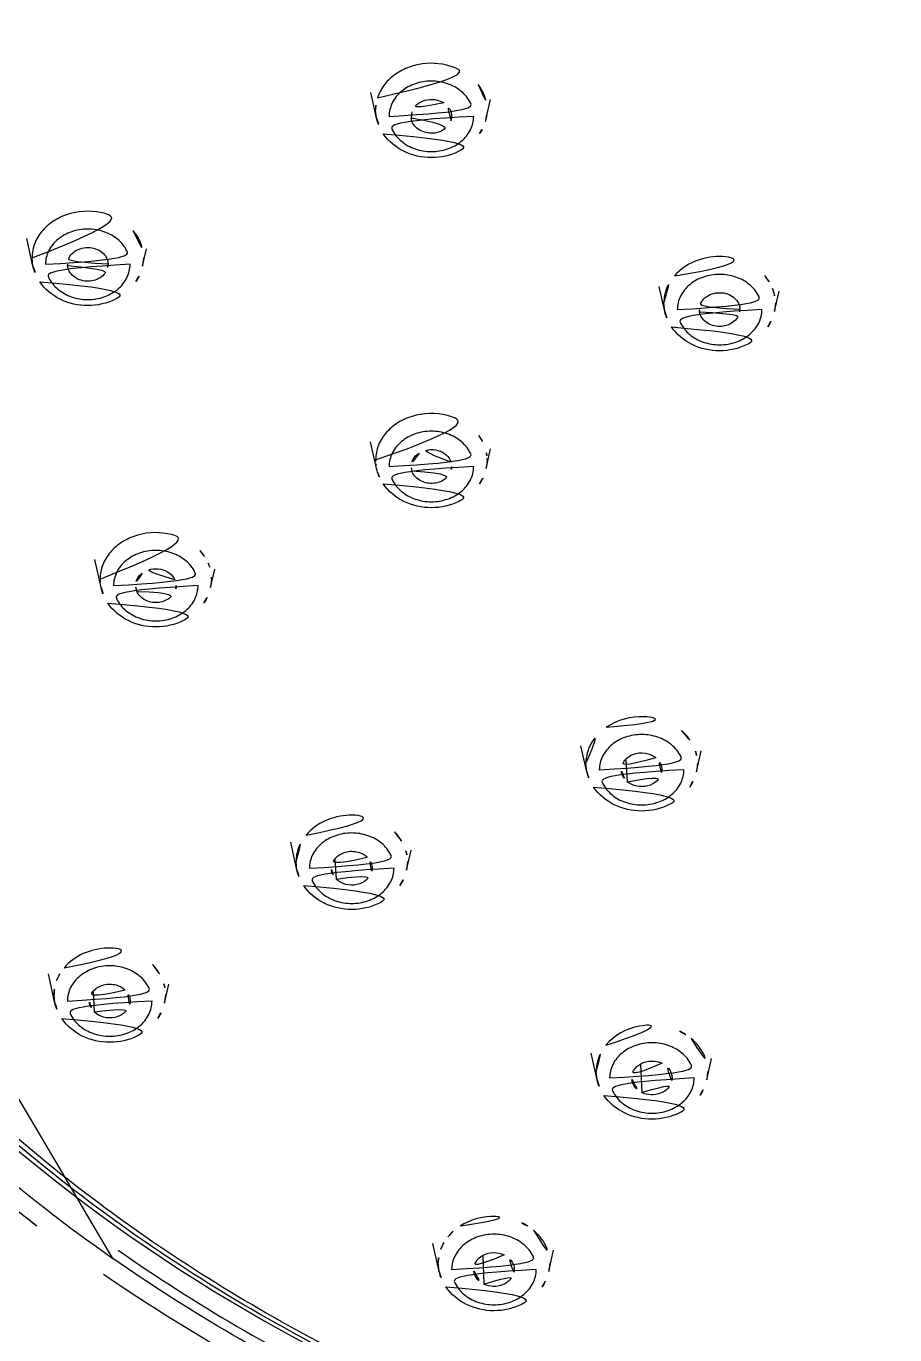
# Model space of a CAD drawing. Extents: x 16296660632 to 16296678186, y -37409619871 to -37409616409.
# Drawn here: x 16296676324.33 to 16296676343.57, y -37409616879.32 to -37409616850.33 of the extents above; entities that cross this region are included whole.
import ezdxf

# ---------------------------------------------------------------- set-up
doc = ezdxf.new("R2010")
doc.units = 0
doc.header["$LTSCALE"] = 10
doc.header["$MEASUREMENT"] = 0
doc.layers.get('0').update_dxf_attribs({"linetype": 'CONTINUOUS'})

msp = doc.modelspace()

# ---------------------------------------------------------------- linework, layer by layer
at = {"ltscale": 0.5}
for p, q in [((16296676332.09145, -37409616852.372093), (16296676331.96228, -37409616851.799248)), ((16296676334.519051, -37409616852.372093), (16296676334.6131, -37409616851.955009)), ((16296676332.09145, -37409616852.372093), (16296676332.07025, -37409616852.182381)), ((16296676332.870621, -37409616852.231277), (16296676332.85684, -37409616852.358978)), ((16296676333.74588, -37409616852.398804), (16296676333.73992, -37409616852.425293)), ((16296676333.73992, -37409616852.425293), (16296676333.74678, -37409616852.39901)), ((16296676334.519051, -37409616852.372093), (16296676334.498171, -37409616852.448502)), ((16296676324.478121, -37409616855.649887), (16296676324.33902, -37409616855.033073)), ((16296676324.478121, -37409616855.649887), (16296676324.456909, -37409616855.46019)), ((16296676326.90572, -37409616855.649887), (16296676326.993629, -37409616855.260071)), ((16296676326.92692, -37409616855.46019), (16296676326.90572, -37409616855.649887)), ((16296676325.24192, -37409616855.606041), (16296676325.24325, -37409616855.630737)), ((16296676326.132811, -37409616855.67971), (16296676326.14192, -37409616855.60614)), ((16296676338.478121, -37409616856.653023), (16296676338.3535, -37409616856.10041)), ((16296676340.90572, -37409616856.653023), (16296676341.00799, -37409616856.199501)), ((16296676338.478121, -37409616856.653023), (16296676338.456909, -37409616856.46331)), ((16296676339.24192, -37409616856.609253), (16296676339.246519, -37409616856.659973)), ((16296676340.137369, -37409616856.659927), (16296676340.14192, -37409616856.609253)), ((16296676340.92692, -37409616856.46331), (16296676340.90572, -37409616856.653023)), ((16296676332.09145, -37409616860.129013), (16296676331.958481, -37409616859.539322)), ((16296676334.519051, -37409616860.129013), (16296676334.616501, -37409616859.696892)), ((16296676332.112329, -37409616860.205406), (16296676332.09145, -37409616860.129013)), ((16296676332.857229, -37409616860.116867), (16296676332.87056, -37409616860.182121)), ((16296676334.54026, -37409616859.939301), (16296676334.519051, -37409616860.129013)), ((16296676325.9858, -37409616862.768303), (16296676325.844761, -37409616862.142838)), ((16296676328.413401, -37409616862.768303), (16296676328.50581, -37409616862.358498)), ((16296676326.750919, -37409616862.751137), (16296676326.776699, -37409616862.852577)), ((16296676328.43461, -37409616862.57859), (16296676328.413401, -37409616862.768303)), ((16296676336.750191, -37409616866.846703), (16296676336.62038, -37409616866.271027)), ((16296676339.177799, -37409616866.846703), (16296676339.28134, -37409616866.387543)), ((16296676336.750191, -37409616866.846703), (16296676336.728991, -37409616866.656998)), ((16296676337.61124, -37409616866.581238), (16296676337.64572, -37409616867.06778)), ((16296676339.198999, -37409616866.656998), (16296676339.177799, -37409616866.846703)), ((16296676330.327009, -37409616869.028107), (16296676330.18762, -37409616868.409988)), ((16296676330.327009, -37409616869.028107), (16296676330.305799, -37409616868.838409)), ((16296676331.16818, -37409616868.783577), (16296676331.196011, -37409616869.22509)), ((16296676332.75461, -37409616869.028107), (16296676332.854059, -37409616868.587097)), ((16296676332.77581, -37409616868.838409), (16296676332.75461, -37409616869.028107)), ((16296676324.964689, -37409616871.970467), (16296676324.81811, -37409616871.320442)), ((16296676325.81135, -37409616871.720291), (16296676325.8337, -37409616872.167442)), ((16296676327.39229, -37409616871.970467), (16296676327.48704, -37409616871.550323)), ((16296676324.964689, -37409616871.970467), (16296676324.943489, -37409616871.780762)), ((16296676327.4135, -37409616871.780762), (16296676327.39229, -37409616871.970467)), ((16296676336.978121, -37409616873.674316), (16296676336.84498, -37409616873.083923)), ((16296676339.40572, -37409616873.674316), (16296676339.512739, -37409616873.199722)), ((16296676336.978121, -37409616873.674316), (16296676336.956909, -37409616873.484612)), ((16296676337.940439, -37409616873.323891), (16296676337.96682, -37409616873.954964)), ((16296676339.42692, -37409616873.484612), (16296676339.40572, -37409616873.674316)), ((16296676333.478121, -37409616877.91761), (16296676333.337959, -37409616877.296066)), ((16296676335.90572, -37409616877.91761), (16296676336.01199, -37409616877.446342)), ((16296676333.478121, -37409616877.91761), (16296676333.456909, -37409616877.727913)), ((16296676334.44589, -37409616877.564949), (16296676334.46682, -37409616878.198242)), ((16296676335.92692, -37409616877.727913), (16296676335.90572, -37409616877.91761))]:
    msp.add_line(p, q, dxfattribs=at)
for centre, radius, start, end in [((16296676333.67527, -37409616852.181732), 0.864986, 347.287298, 359.9571611), ((16296676333.66371, -37409616859.942146), 0.876732, 6.0528565, 17.8642432), ((16296676333.682171, -37409616859.939377), 0.858089, 0.0048085, 5.9992245), ((16296676332.928341, -37409616859.939232), 0.858089, 180.0048085, 185.9992245), ((16296676332.93762, -37409616859.938072), 0.867442, 186.0110995, 192.7153807), ((16296676327.57486, -37409616862.578773), 0.859744, 0.0118026, 7.9921823), ((16296676326.829651, -37409616862.577942), 0.865056, 180.0432761, 192.7122275), ((16296676347.034069, -37409616847.48391), 37.024759, 230.8624609, 235.4570764), ((16296676334.60121, -37409616877.947197), 1.228117, 121.9744307, 123.581741)]:
    msp.add_arc(centre, radius, start, end, dxfattribs=at)
for points, knots in [([(16296676343.293579, -37409616821.596336), (16296676341.130529, -37409616821.94738), (16296676336.886881, -37409616822.95343), (16296676330.886971, -37409616825.360573), (16296676325.46244, -37409616828.590134), (16296676320.77437, -37409616832.550728), (16296676316.96339, -37409616837.130852), (16296676314.14831, -37409616842.200027), (16296676312.42025, -37409616847.605087), (16296676312.03084, -37409616851.338043), (16296676312.03083, -37409616853.187103)], [0, 0, 0, 0, 0.136203862, 0.269935676, 0.400346432, 0.52691745, 0.649567624, 0.768672492, 0.885070792, 1, 1, 1, 1]), ([(16296676312.699129, -37409616853.195107), (16296676312.71629, -37409616851.132263), (16296676313.246201, -37409616846.960533), (16296676315.4835, -37409616840.995949), (16296676319.06517, -37409616835.522682), (16296676323.842621, -37409616830.749748), (16296676329.626921, -37409616826.848412), (16296676336.197399, -37409616823.958237), (16296676343.307381, -37409616822.181908), (16296676350.691891, -37409616821.582672), (16296676358.07637, -37409616822.1819), (16296676365.186291, -37409616823.958214), (16296676371.756701, -37409616826.848289), (16296676377.540951, -37409616830.749527), (16296676382.318411, -37409616835.522377), (16296676385.90015, -37409616840.995567), (16296676388.137541, -37409616846.960136), (16296676388.667521, -37409616851.13192), (16296676388.68471, -37409616853.194794)], [0, 0, 0, 0, 0.056786236, 0.114515232, 0.173930077, 0.235460743, 0.29919542, 0.364895673, 0.432059396, 0.500001234, 0.567942837, 0.635105872, 0.700805174, 0.764538933, 0.826068993, 0.885483689, 0.943212958, 1, 1, 1, 1]), ([(16296676388.441191, -37409616853.219116), (16296676388.425911, -37409616851.168617), (16296676387.902531, -37409616847.021469), (16296676385.682711, -37409616841.091217), (16296676382.12553, -37409616835.649017), (16296676377.378759, -37409616830.90287), (16296676371.63032, -37409616827.023262), (16296676365.09971, -37409616824.149109), (16296676358.032351, -37409616822.382584), (16296676350.69186, -37409616821.786659), (16296676343.351391, -37409616822.382607), (16296676336.2841, -37409616824.149117), (16296676329.75358, -37409616827.023232), (16296676324.005211, -37409616830.902771), (16296676319.258459, -37409616835.648842), (16296676315.70125, -37409616841.091003), (16296676313.48135, -37409616847.021248), (16296676312.957939, -37409616851.168427), (16296676312.94264, -37409616853.218964)], [0, 0, 0, 0, 0.056786756, 0.114514246, 0.173926764, 0.235455537, 0.299189585, 0.364890721, 0.432056613, 0.500001345, 0.567945833, 0.635111014, 0.700811163, 0.764544253, 0.826072378, 0.885484714, 0.943212453, 1, 1, 1, 1]), ([(16296676313.300859, -37409616851.503593), (16296676313.422939, -37409616849.697647), (16296676314.05476, -37409616846.070381), (16296676316.11451, -37409616840.888077), (16296676319.21998, -37409616836.088303), (16296676323.272079, -37409616831.817123), (16296676328.14439, -37409616828.198502), (16296676333.689489, -37409616825.33754), (16296676339.73925, -37409616823.316963), (16296676343.972799, -37409616822.572418), (16296676346.11838, -37409616822.352859)], [0, 0, 0, 0, 0.114111469, 0.230150155, 0.34931773, 0.472314203, 0.599349345, 0.730149057, 0.864030476, 1, 1, 1, 1]), ([(16296676332.112329, -37409616851.916283), (16296676332.14349, -37409616851.819473), (16296676332.242399, -37409616851.63089), (16296676332.47426, -37409616851.40271), (16296676332.77228, -37409616851.23925), (16296676333.22389, -37409616851.124191), (16296676333.810869, -37409616851.182373), (16296676334.2068, -37409616851.450394), (16296676334.341009, -37409616851.622414)], [0, 0, 0, 0, 0.114397801, 0.234642426, 0.361094266, 0.492192187, 0.754560201, 1, 1, 1, 1]), ([(16296676332.36801, -37409616852.328331), (16296676332.36801, -37409616852.225983), (16296676332.420549, -37409616852.012718), (16296676332.63509, -37409616851.754593), (16296676332.9452, -37409616851.586548), (16296676333.30522, -37409616851.528419), (16296676333.665251, -37409616851.586533), (16296676333.97538, -37409616851.754562), (16296676334.189951, -37409616852.012703), (16296676334.242491, -37409616852.225983), (16296676334.242491, -37409616852.328331)], [0, 0, 0, 0, 0.114312006, 0.235129985, 0.364650407, 0.499988885, 0.63532732, 0.764854047, 0.885682873, 1, 1, 1, 1]), ([(16296676334.341009, -37409616851.622414), (16296676334.40383, -37409616851.702904), (16296676334.50453, -37409616851.881241), (16296676334.54026, -37409616852.08358), (16296676334.54026, -37409616852.182381)], [0, 0, 0, 0, 0.508208948, 1, 1, 1, 1]), ([(16296676333.580481, -37409616852.03196), (16296676333.52062, -37409616851.993423), (16296676333.37966, -37409616851.943832), (16296676333.160999, -37409616851.958267), (16296676332.970949, -37409616852.054657), (16296676332.890381, -37409616852.170502), (16296676332.870621, -37409616852.231277)], [0, 0, 0, 0, 0.256364364, 0.519021211, 0.769861172, 1, 1, 1, 1]), ([(16296676334.242491, -37409616852.328331), (16296676334.242491, -37409616852.430679), (16296676334.189951, -37409616852.643944), (16296676333.97541, -37409616852.902069), (16296676333.66531, -37409616853.070107), (16296676333.305281, -37409616853.128242), (16296676332.945259, -37409616853.070122), (16296676332.63513, -37409616852.902092), (16296676332.420561, -37409616852.643959), (16296676332.36801, -37409616852.430687), (16296676332.36801, -37409616852.328331)], [0, 0, 0, 0, 0.114312006, 0.235129985, 0.364650407, 0.499988885, 0.63532732, 0.764854047, 0.885682873, 1, 1, 1, 1]), ([(16296676333.74708, -37409616852.399063), (16296676333.762251, -37409616852.332657), (16296676333.74604, -37409616852.180298), (16296676333.64193, -37409616852.07151), (16296676333.580481, -37409616852.03196)], [0, 0, 0, 0, 0.482415455, 1, 1, 1, 1]), ([(16296676332.856791, -37409616852.358994), (16296676332.861059, -37409616852.402847), (16296676332.889931, -37409616852.49189), (16296676333.01622, -37409616852.639664), (16296676333.265381, -37409616852.73027), (16296676333.567671, -37409616852.670311), (16296676333.711849, -37409616852.512497), (16296676333.73992, -37409616852.425293)], [0, 0, 0, 0, 0.11485787, 0.235914373, 0.496175908, 0.76125632, 1, 1, 1, 1]), ([(16296676332.240511, -37409616852.713661), (16296676332.352591, -37409616852.87925), (16296676332.684469, -37409616853.153473), (16296676333.30699, -37409616853.288177), (16296676333.929119, -37409616853.152008), (16296676334.26017, -37409616852.876953), (16296676334.371731, -37409616852.711113)], [0, 0, 0, 0, 0.244705046, 0.500077808, 0.755397943, 1, 1, 1, 1]), ([(16296676313.24194, -37409616853.277657), (16296676313.24435, -37409616855.318176), (16296676313.74103, -37409616859.447807), (16296676315.92045, -37409616865.358871), (16296676319.439079, -37409616870.787323), (16296676325.80558, -37409616877.192719), (16296676336.31048, -37409616882.89595), (16296676345.852671, -37409616884.424713), (16296676350.691919, -37409616884.424713)], [0, 0, 0, 0, 0.113806667, 0.229468773, 0.348495803, 0.471769067, 0.730097622, 1, 1, 1, 1]), ([(16296676387.991289, -37409616853.443382), (16296676387.977171, -37409616855.47551), (16296676387.46092, -37409616859.584801), (16296676385.266159, -37409616865.460159), (16296676381.748659, -37409616870.849602), (16296676377.05617, -37409616875.547348), (16296676371.375259, -37409616879.385468), (16296676364.92321, -37409616882.227928), (16296676357.94215, -37409616883.974648), (16296676350.6919, -37409616884.563873), (16296676343.44165, -37409616883.97464), (16296676336.46059, -37409616882.227913), (16296676330.008551, -37409616879.385452), (16296676324.32765, -37409616875.547333), (16296676319.63516, -37409616870.849586), (16296676316.11767, -37409616865.460152), (16296676313.92292, -37409616859.584793), (16296676313.40666, -37409616855.47551), (16296676313.39254, -37409616853.443382)], [0, 0, 0, 0, 0.056902678, 0.114722, 0.174187281, 0.23572481, 0.299427372, 0.365065973, 0.432148662, 0.500000175, 0.567851674, 0.634934326, 0.70057287, 0.764275364, 0.825812828, 0.885278051, 0.943097335, 1, 1, 1, 1]), ([(16296676342.926519, -37409616883.608368), (16296676340.88792, -37409616883.244858), (16296676336.893431, -37409616882.235611), (16296676331.25679, -37409616879.886711), (16296676326.170179, -37409616876.776314), (16296676321.78138, -37409616872.989769), (16296676318.218479, -37409616868.631554), (16296676315.589211, -37409616863.822937), (16296676313.976009, -37409616858.70504), (16296676313.612749, -37409616855.173752), (16296676313.612749, -37409616853.424057)], [0, 0, 0, 0, 0.136191565, 0.269852296, 0.400171052, 0.526672075, 0.649292752, 0.768430235, 0.884925007, 1, 1, 1, 1]), ([(16296676326.246149, -37409616877.626709), (16296676324.177799, -37409616876.179527), (16296676320.39645, -37409616872.917229), (16296676316.73036, -37409616867.925232), (16296676314.64892, -37409616863.614807), (16296676313.52774, -37409616860.283287), (16296676312.849979, -37409616856.869591), (16296676312.698219, -37409616854.562309), (16296676312.698219, -37409616853.413322)], [0, 0, 0, 0, 0.262824471, 0.515416804, 0.638601323, 0.76006771, 0.880372705, 1, 1, 1, 1]), ([(16296676324.456909, -37409616855.46019), (16296676324.456909, -37409616855.352386), (16296676324.499941, -37409616855.130547), (16296676324.68289, -37409616854.838226), (16296676324.962391, -37409616854.609749), (16296676325.426769, -37409616854.416183), (16296676326.0748, -37409616854.412323), (16296676326.53285, -37409616854.674637), (16296676326.691059, -37409616854.855858)], [0, 0, 0, 0, 0.112536287, 0.229464329, 0.353168579, 0.483296653, 0.748886319, 1, 1, 1, 1]), ([(16296676324.754681, -37409616855.60614), (16296676324.754681, -37409616855.503777), (16296676324.80722, -37409616855.290527), (16296676325.021761, -37409616855.032402), (16296676325.331869, -37409616854.864357), (16296676325.691891, -37409616854.806229), (16296676326.05191, -37409616854.864342), (16296676326.362049, -37409616855.032372), (16296676326.576611, -37409616855.290497), (16296676326.62916, -37409616855.503777), (16296676326.62916, -37409616855.60614)], [0, 0, 0, 0, 0.114312006, 0.235129985, 0.364650407, 0.499988885, 0.63532732, 0.764854047, 0.885682873, 1, 1, 1, 1]), ([(16296676326.691059, -37409616854.855858), (16296676326.764721, -37409616854.940239), (16296676326.884041, -37409616855.130737), (16296676326.92692, -37409616855.352386), (16296676326.92692, -37409616855.46019)], [0, 0, 0, 0, 0.50956957, 1, 1, 1, 1]), ([(16296676326.14192, -37409616855.60614), (16296676326.141781, -37409616855.557007), (16296676326.116751, -37409616855.454628), (16296676326.0137, -37409616855.330688), (16296676325.86484, -37409616855.250023), (16296676325.691999, -37409616855.222092), (16296676325.51915, -37409616855.249969), (16296676325.370239, -37409616855.330597), (16296676325.267139, -37409616855.454529), (16296676325.242069, -37409616855.556908), (16296676325.24192, -37409616855.606041)], [0, 0, 0, 0, 0.114295993, 0.235123781, 0.364636432, 0.499974965, 0.635314727, 0.764842822, 0.885694441, 1, 1, 1, 1]), ([(16296676338.69278, -37409616855.858971), (16296676338.9307, -37409616855.586449), (16296676339.691919, -37409616855.283859), (16296676340.453131, -37409616855.586449), (16296676340.691059, -37409616855.858971)], [0, 0, 0, 0, 0.500000013, 1, 1, 1, 1]), ([(16296676326.62916, -37409616855.60614), (16296676326.62916, -37409616855.708488), (16296676326.57662, -37409616855.921753), (16296676326.36208, -37409616856.179878), (16296676326.05197, -37409616856.347923), (16296676325.69195, -37409616856.406052), (16296676325.331921, -37409616856.347931), (16296676325.02179, -37409616856.179901), (16296676324.80722, -37409616855.921768), (16296676324.754681, -37409616855.708504), (16296676324.754681, -37409616855.60614)], [0, 0, 0, 0, 0.114312006, 0.235129985, 0.364650407, 0.499988885, 0.63532732, 0.764854047, 0.885682873, 1, 1, 1, 1]), ([(16296676325.24291, -37409616855.63076), (16296676325.24654, -37409616855.675911), (16296676325.274929, -37409616855.768021), (16296676325.40506, -37409616855.92009), (16296676325.662251, -37409616856.011429), (16296676325.92761, -37409616855.947777), (16296676326.07922, -37409616855.812767), (16296676326.12228, -37409616855.724533), (16296676326.13307, -37409616855.679764)], [0, 0, 0, 0, 0.114668131, 0.235571585, 0.495743698, 0.759550197, 0.883405012, 1, 1, 1, 1]), ([(16296676324.627171, -37409616855.99147), (16296676324.73926, -37409616856.157059), (16296676325.071131, -37409616856.431267), (16296676325.693649, -37409616856.565987), (16296676326.315781, -37409616856.429817), (16296676326.646839, -37409616856.154762), (16296676326.75839, -37409616855.988907)], [0, 0, 0, 0, 0.244705046, 0.500077808, 0.755397943, 1, 1, 1, 1]), ([(16296676338.456909, -37409616856.46331), (16296676338.456909, -37409616856.355499), (16296676338.4998, -37409616856.133858), (16296676338.61911, -37409616855.943352), (16296676338.69278, -37409616855.858971)], [0, 0, 0, 0, 0.49043042, 1, 1, 1, 1]), ([(16296676338.754681, -37409616856.609253), (16296676338.754681, -37409616856.506897), (16296676338.80722, -37409616856.29364), (16296676339.02177, -37409616856.035507), (16296676339.331869, -37409616855.867477), (16296676339.69187, -37409616855.809349), (16296676340.051889, -37409616855.867447), (16296676340.36203, -37409616856.035477), (16296676340.576611, -37409616856.29361), (16296676340.62916, -37409616856.506897), (16296676340.62916, -37409616856.609253)], [0, 0, 0, 0, 0.114311701, 0.235134772, 0.364657407, 0.499981712, 0.635314509, 0.764844915, 0.885679469, 1, 1, 1, 1]), ([(16296676340.691059, -37409616855.858971), (16296676340.709921, -37409616855.880577), (16296676340.78031, -37409616855.96814), (16296676340.8361, -37409616856.067657), (16296676340.86648, -37409616856.145592)], [0, 0, 0, 0, 0.255340073, 1, 1, 1, 1]), ([(16296676340.14192, -37409616856.609253), (16296676340.14192, -37409616856.56012), (16296676340.11668, -37409616856.457733), (16296676340.01371, -37409616856.333778), (16296676339.864799, -37409616856.253113), (16296676339.69194, -37409616856.225197), (16296676339.519079, -37409616856.253098), (16296676339.37015, -37409616856.333763), (16296676339.26716, -37409616856.457718), (16296676339.24192, -37409616856.56012), (16296676339.24192, -37409616856.609253)], [0, 0, 0, 0, 0.114296843, 0.235126707, 0.36464198, 0.499982513, 0.635322413, 0.764847494, 0.88569614, 1, 1, 1, 1]), ([(16296676340.86648, -37409616856.145592), (16296676340.876419, -37409616856.171097), (16296676340.911131, -37409616856.273582), (16296676340.92692, -37409616856.38253), (16296676340.92692, -37409616856.46331)], [0, 0, 0, 0, 0.253148855, 1, 1, 1, 1]), ([(16296676340.62916, -37409616856.609253), (16296676340.62916, -37409616856.711609), (16296676340.57662, -37409616856.924873), (16296676340.36207, -37409616857.182999), (16296676340.05197, -37409616857.351044), (16296676339.691959, -37409616857.409157), (16296676339.331949, -37409616857.351059), (16296676339.021811, -37409616857.183037), (16296676338.80723, -37409616856.924896), (16296676338.754681, -37409616856.711617), (16296676338.754681, -37409616856.609253)], [0, 0, 0, 0, 0.114311701, 0.235134772, 0.364657407, 0.499981712, 0.635314509, 0.764844915, 0.885679469, 1, 1, 1, 1]), ([(16296676339.24612, -37409616856.660011), (16296676339.25355, -37409616856.704948), (16296676339.289619, -37409616856.794991), (16296676339.43091, -37409616856.938049), (16296676339.691919, -37409616857.015121), (16296676339.95294, -37409616856.938042), (16296676340.094231, -37409616856.794968), (16296676340.130301, -37409616856.70491), (16296676340.13772, -37409616856.659973)], [0, 0, 0, 0, 0.115567842, 0.237918999, 0.499984873, 0.762055694, 0.884421615, 1, 1, 1, 1]), ([(16296676338.627171, -37409616856.994591), (16296676338.73926, -37409616857.160179), (16296676339.071131, -37409616857.434387), (16296676339.693649, -37409616857.569099), (16296676340.31579, -37409616857.43293), (16296676340.646839, -37409616857.157883), (16296676340.75839, -37409616856.992027)], [0, 0, 0, 0, 0.244705046, 0.500077808, 0.755397943, 1, 1, 1, 1]), ([(16296676332.07025, -37409616859.939301), (16296676332.07025, -37409616859.82811), (16296676332.11615, -37409616859.598984), (16296676332.31056, -37409616859.299828), (16296676332.6057, -37409616859.070328), (16296676333.09124, -37409616858.885094), (16296676333.75782, -37409616858.905937), (16296676334.21311, -37409616859.204773), (16296676334.358271, -37409616859.402092)], [0, 0, 0, 0, 0.11280265, 0.230233631, 0.354731633, 0.485689048, 0.751485991, 1, 1, 1, 1]), ([(16296676332.36801, -37409616860.085251), (16296676332.36801, -37409616859.982903), (16296676332.420549, -37409616859.769638), (16296676332.63509, -37409616859.511513), (16296676332.9452, -37409616859.343468), (16296676333.30522, -37409616859.285339), (16296676333.665251, -37409616859.343452), (16296676333.97538, -37409616859.51149), (16296676334.189951, -37409616859.769623), (16296676334.242491, -37409616859.982887), (16296676334.242491, -37409616860.085251)], [0, 0, 0, 0, 0.114312006, 0.235129985, 0.364650407, 0.499988885, 0.63532732, 0.764854047, 0.885682873, 1, 1, 1, 1]), ([(16296676334.358271, -37409616859.402092), (16296676334.373659, -37409616859.423019), (16296676334.43088, -37409616859.507423), (16296676334.474911, -37409616859.600891), (16296676334.49818, -37409616859.673187)], [0, 0, 0, 0, 0.254870088, 1, 1, 1, 1]), ([(16296676333.03302, -37409616859.786972), (16296676332.97624, -37409616859.822891), (16296676332.8792, -37409616859.918877), (16296676332.850679, -37409616860.05468), (16296676332.856991, -37409616860.11689)], [0, 0, 0, 0, 0.517950835, 1, 1, 1, 1]), ([(16296676333.73992, -37409616859.988289), (16296676333.720249, -37409616859.927773), (16296676333.640261, -37409616859.81237), (16296676333.45138, -37409616859.71582), (16296676333.233681, -37409616859.7005), (16296676333.092991, -37409616859.749031), (16296676333.03302, -37409616859.786972)], [0, 0, 0, 0, 0.230080293, 0.480774516, 0.743404171, 1, 1, 1, 1]), ([(16296676334.242491, -37409616860.085251), (16296676334.242491, -37409616860.187599), (16296676334.189951, -37409616860.400864), (16296676333.97541, -37409616860.658989), (16296676333.6653, -37409616860.827026), (16296676333.305281, -37409616860.885162), (16296676332.945259, -37409616860.827049), (16296676332.63512, -37409616860.659012), (16296676332.420561, -37409616860.400887), (16296676332.36801, -37409616860.187607), (16296676332.36801, -37409616860.085251)], [0, 0, 0, 0, 0.114312006, 0.235129985, 0.364650407, 0.499988885, 0.63532732, 0.764854047, 0.885682873, 1, 1, 1, 1]), ([(16296676332.87056, -37409616860.182121), (16296676332.897591, -37409616860.266212), (16296676333.033291, -37409616860.419823), (16296676333.32341, -37409616860.485367), (16296676333.608219, -37409616860.401352), (16296676333.729321, -37409616860.237503), (16296676333.74795, -37409616860.152473)], [0, 0, 0, 0, 0.238340024, 0.502759173, 0.765094274, 1, 1, 1, 1]), ([(16296676332.240511, -37409616860.470581), (16296676332.352591, -37409616860.636169), (16296676332.684469, -37409616860.910393), (16296676333.30699, -37409616861.045097), (16296676333.929119, -37409616860.908928), (16296676334.26017, -37409616860.633873), (16296676334.371731, -37409616860.468033)], [0, 0, 0, 0, 0.244705046, 0.500077808, 0.755397943, 1, 1, 1, 1]), ([(16296676325.9646, -37409616862.57859), (16296676325.9646, -37409616862.472122), (16296676326.00651, -37409616862.253166), (16296676326.18503, -37409616861.963623), (16296676326.45841, -37409616861.73568), (16296676326.91437, -37409616861.539108), (16296676327.554649, -37409616861.525841), (16296676328.01313, -37409616861.773956), (16296676328.175739, -37409616861.948753)], [0, 0, 0, 0, 0.112447065, 0.22918648, 0.352591311, 0.482396725, 0.747876159, 1, 1, 1, 1]), ([(16296676326.26236, -37409616862.724541), (16296676326.26236, -37409616862.622177), (16296676326.314899, -37409616862.408928), (16296676326.52944, -37409616862.150803), (16296676326.83955, -37409616861.982758), (16296676327.19957, -37409616861.924629), (16296676327.559601, -37409616861.982742), (16296676327.86973, -37409616862.150772), (16296676328.084299, -37409616862.408913), (16296676328.136841, -37409616862.622177), (16296676328.136841, -37409616862.724541)], [0, 0, 0, 0, 0.114312006, 0.235129985, 0.364650407, 0.499988885, 0.63532732, 0.764854047, 0.885682873, 1, 1, 1, 1]), ([(16296676328.175739, -37409616861.948753), (16296676328.195181, -37409616861.969627), (16296676328.267851, -37409616862.054283), (16296676328.32687, -37409616862.150879), (16296676328.36013, -37409616862.226936)], [0, 0, 0, 0, 0.255786852, 1, 1, 1, 1]), ([(16296676326.897181, -37409616862.447151), (16296676326.84939, -37409616862.483269), (16296676326.769421, -37409616862.574448), (16296676326.74593, -37409616862.695038), (16296676326.750839, -37409616862.751152)], [0, 0, 0, 0, 0.515393367, 1, 1, 1, 1]), ([(16296676327.622459, -37409616862.596413), (16296676327.59642, -37409616862.537277), (16296676327.504971, -37409616862.428726), (16296676327.3078, -37409616862.346207), (16296676327.089399, -37409616862.346123), (16296676326.953171, -37409616862.404831), (16296676326.897181, -37409616862.447151)], [0, 0, 0, 0, 0.232656956, 0.485483768, 0.747300243, 1, 1, 1, 1]), ([(16296676328.136841, -37409616862.724541), (16296676328.136841, -37409616862.826889), (16296676328.084299, -37409616863.040154), (16296676327.869761, -37409616863.298279), (16296676327.55965, -37409616863.466316), (16296676327.199631, -37409616863.524452), (16296676326.839609, -37409616863.466331), (16296676326.52947, -37409616863.298302), (16296676326.314911, -37409616863.040169), (16296676326.26236, -37409616862.826897), (16296676326.26236, -37409616862.724541)], [0, 0, 0, 0, 0.114312006, 0.235129985, 0.364650407, 0.499988885, 0.63532732, 0.764854047, 0.885682873, 1, 1, 1, 1]), ([(16296676326.776699, -37409616862.852577), (16296676326.811319, -37409616862.931824), (16296676326.95286, -37409616863.069588), (16296676327.23526, -37409616863.122231), (16296676327.507589, -37409616863.034538), (16296676327.622629, -37409616862.876991), (16296676327.641529, -37409616862.795143)], [0, 0, 0, 0, 0.240811747, 0.505403279, 0.766043264, 1, 1, 1, 1]), ([(16296676326.134859, -37409616863.109871), (16296676326.246941, -37409616863.275459), (16296676326.578819, -37409616863.549667), (16296676327.20134, -37409616863.684387), (16296676327.823469, -37409616863.548218), (16296676328.15452, -37409616863.273163), (16296676328.266069, -37409616863.107323)], [0, 0, 0, 0, 0.244705046, 0.500077808, 0.755397943, 1, 1, 1, 1]), ([(16296676337.180519, -37409616865.862221), (16296676337.42145, -37409616865.697594), (16296676338.0245, -37409616865.538544), (16296676338.61537, -37409616865.745239), (16296676338.837271, -37409616865.929977)], [0, 0, 0, 0, 0.502637254, 1, 1, 1, 1]), ([(16296676336.728991, -37409616866.656998), (16296676336.728991, -37409616866.505211), (16296676336.81793, -37409616866.186783), (16296676337.046539, -37409616865.953773), (16296676337.180519, -37409616865.862221)], [0, 0, 0, 0, 0.483309368, 1, 1, 1, 1]), ([(16296676338.837271, -37409616865.929977), (16296676338.874861, -37409616865.961273), (16296676339.011841, -37409616866.090607), (16296676339.114241, -37409616866.258148), (16296676339.156919, -37409616866.390892)], [0, 0, 0, 0, 0.259689483, 1, 1, 1, 1]), ([(16296676337.026751, -37409616866.80294), (16296676337.026751, -37409616866.700592), (16296676337.0793, -37409616866.487328), (16296676337.293831, -37409616866.229202), (16296676337.603939, -37409616866.061157), (16296676337.963961, -37409616866.003029), (16296676338.32399, -37409616866.06115), (16296676338.634121, -37409616866.229179), (16296676338.84869, -37409616866.487312), (16296676338.901239, -37409616866.700577), (16296676338.901239, -37409616866.80294)], [0, 0, 0, 0, 0.114312006, 0.235129985, 0.364650407, 0.499988885, 0.63532732, 0.764854047, 0.885682873, 1, 1, 1, 1]), ([(16296676338.28219, -37409616866.53804), (16296676338.215031, -37409616866.482391), (16296676338.041719, -37409616866.41082), (16296676337.77268, -37409616866.43956), (16296676337.556419, -37409616866.591057), (16296676337.507799, -37409616866.760101), (16296676337.515711, -37409616866.835564)], [0, 0, 0, 0, 0.259049934, 0.526219979, 0.77466965, 1, 1, 1, 1]), ([(16296676338.901239, -37409616866.80294), (16296676338.901239, -37409616866.905296), (16296676338.84869, -37409616867.118553), (16296676338.634159, -37409616867.376678), (16296676338.324051, -37409616867.544724), (16296676337.964029, -37409616867.602852), (16296676337.604, -37409616867.544739), (16296676337.293871, -37409616867.376709), (16296676337.0793, -37409616867.118584), (16296676337.026751, -37409616866.905296), (16296676337.026751, -37409616866.80294)], [0, 0, 0, 0, 0.114312006, 0.235129985, 0.364650407, 0.499988885, 0.63532732, 0.764854047, 0.885682873, 1, 1, 1, 1]), ([(16296676337.515711, -37409616866.835564), (16296676337.5203, -37409616866.879318), (16296676337.54949, -37409616866.967979), (16296676337.61014, -37409616867.038002), (16296676337.64572, -37409616867.06778)], [0, 0, 0, 0, 0.486795696, 1, 1, 1, 1]), ([(16296676338.407961, -37409616866.863777), (16296676338.419371, -37409616866.806183), (16296676338.407669, -37409616866.678192), (16296676338.329929, -37409616866.577782), (16296676338.28219, -37409616866.53804)], [0, 0, 0, 0, 0.485982064, 1, 1, 1, 1]), ([(16296676337.64572, -37409616867.06778), (16296676337.705799, -37409616867.117821), (16296676337.858299, -37409616867.186058), (16296676338.1021, -37409616867.178146), (16296676338.31352, -37409616867.069023), (16296676338.39432, -37409616866.932693), (16296676338.407961, -37409616866.863777)], [0, 0, 0, 0, 0.254753474, 0.519235148, 0.771138326, 1, 1, 1, 1]), ([(16296676336.89925, -37409616867.188278), (16296676337.011339, -37409616867.353867), (16296676337.34321, -37409616867.628082), (16296676337.965731, -37409616867.762787), (16296676338.58786, -37409616867.626617), (16296676338.918909, -37409616867.35157), (16296676339.03047, -37409616867.185722)], [0, 0, 0, 0, 0.244705046, 0.500077808, 0.755397943, 1, 1, 1, 1]), ([(16296676330.52915, -37409616868.24868), (16296676330.75511, -37409616867.98011), (16296676331.48723, -37409616867.668343), (16296676332.23488, -37409616867.927513), (16296676332.48687, -37409616868.177521)], [0, 0, 0, 0, 0.497176622, 1, 1, 1, 1]), ([(16296676330.603571, -37409616868.984352), (16296676330.603571, -37409616868.882004), (16296676330.656111, -37409616868.668739), (16296676330.870649, -37409616868.410606), (16296676331.18075, -37409616868.242577), (16296676331.54077, -37409616868.184441), (16296676331.900801, -37409616868.242561), (16296676332.21093, -37409616868.410591), (16296676332.425501, -37409616868.668716), (16296676332.47805, -37409616868.882004), (16296676332.47805, -37409616868.984352)], [0, 0, 0, 0, 0.114312006, 0.235129985, 0.364650407, 0.499988885, 0.63532732, 0.764854047, 0.885682873, 1, 1, 1, 1]), ([(16296676332.48687, -37409616868.177521), (16296676332.5173, -37409616868.207703), (16296676332.628229, -37409616868.33123), (16296676332.708839, -37409616868.48288), (16296676332.742519, -37409616868.601303)], [0, 0, 0, 0, 0.258208938, 1, 1, 1, 1]), ([(16296676330.305799, -37409616868.838409), (16296676330.305799, -37409616868.733597), (16296676330.34622, -37409616868.518417), (16296676330.459169, -37409616868.331863), (16296676330.52915, -37409616868.24868)], [0, 0, 0, 0, 0.49089054, 1, 1, 1, 1]), ([(16296676331.885521, -37409616868.743553), (16296676331.82238, -37409616868.681198), (16296676331.64905, -37409616868.595772), (16296676331.37093, -37409616868.612457), (16296676331.14093, -37409616868.759727), (16296676331.08519, -37409616868.933701), (16296676331.091999, -37409616869.011627)], [0, 0, 0, 0, 0.256183348, 0.523862169, 0.774153185, 1, 1, 1, 1]), ([(16296676331.983891, -37409616869.049583), (16296676331.995171, -37409616868.996674), (16296676331.989031, -37409616868.880173), (16296676331.925699, -37409616868.783409), (16296676331.885521, -37409616868.743553)], [0, 0, 0, 0, 0.488739435, 1, 1, 1, 1]), ([(16296676332.47805, -37409616868.984352), (16296676332.47805, -37409616869.086708), (16296676332.425501, -37409616869.299957), (16296676332.21097, -37409616869.55809), (16296676331.90086, -37409616869.726143), (16296676331.54084, -37409616869.784264), (16296676331.180811, -37409616869.726151), (16296676330.87068, -37409616869.558121), (16296676330.656111, -37409616869.299988), (16296676330.603571, -37409616869.086708), (16296676330.603571, -37409616868.984352)], [0, 0, 0, 0, 0.114312006, 0.235129985, 0.364650407, 0.499988885, 0.63532732, 0.764854047, 0.885682873, 1, 1, 1, 1]), ([(16296676331.091999, -37409616869.011627), (16296676331.09371, -37409616869.031151), (16296676331.10803, -37409616869.110329), (16296676331.15317, -37409616869.18235), (16296676331.196011, -37409616869.22509)], [0, 0, 0, 0, 0.244523821, 1, 1, 1, 1]), ([(16296676331.196011, -37409616869.22509), (16296676331.252701, -37409616869.281357), (16296676331.40522, -37409616869.362297), (16296676331.65731, -37409616869.365784), (16296676331.88088, -37409616869.260712), (16296676331.9687, -37409616869.120827), (16296676331.983891, -37409616869.049583)], [0, 0, 0, 0, 0.25195385, 0.516628752, 0.770221327, 1, 1, 1, 1]), ([(16296676330.476061, -37409616869.36969), (16296676330.58814, -37409616869.535278), (16296676330.920019, -37409616869.809486), (16296676331.54254, -37409616869.944199), (16296676332.164671, -37409616869.808029), (16296676332.49572, -37409616869.532982), (16296676332.607281, -37409616869.367126)], [0, 0, 0, 0, 0.244705046, 0.500077808, 0.755397943, 1, 1, 1, 1]), ([(16296676325.16684, -37409616871.191032), (16296676325.392799, -37409616870.922462), (16296676326.12492, -37409616870.610687), (16296676326.87257, -37409616870.869858), (16296676327.124559, -37409616871.119873)], [0, 0, 0, 0, 0.497176623, 1, 1, 1, 1]), ([(16296676325.241249, -37409616871.926697), (16296676325.241249, -37409616871.824364), (16296676325.293791, -37409616871.611092), (16296676325.508341, -37409616871.352966), (16296676325.818439, -37409616871.184929), (16296676326.178459, -37409616871.126793), (16296676326.53849, -37409616871.184914), (16296676326.848619, -37409616871.352943), (16296676327.06319, -37409616871.611076), (16296676327.11574, -37409616871.824348), (16296676327.11574, -37409616871.926697)], [0, 0, 0, 0, 0.114312006, 0.235129985, 0.364650407, 0.499988885, 0.63532732, 0.764854047, 0.885682873, 1, 1, 1, 1]), ([(16296676327.124559, -37409616871.119873), (16296676327.154989, -37409616871.150047), (16296676327.265921, -37409616871.273582), (16296676327.346531, -37409616871.425232), (16296676327.380211, -37409616871.543648)], [0, 0, 0, 0, 0.258208938, 1, 1, 1, 1]), ([(16296676325.00065, -37409616871.471588), (16296676325.010139, -37409616871.446503), (16296676325.05324, -37409616871.346313), (16296676325.113939, -37409616871.253906), (16296676325.16684, -37409616871.191032)], [0, 0, 0, 0, 0.246146862, 1, 1, 1, 1]), ([(16296676326.523211, -37409616871.685898), (16296676326.46032, -37409616871.62381), (16296676326.28787, -37409616871.538528), (16296676326.010771, -37409616871.554337), (16296676325.78091, -37409616871.699753), (16296676325.72353, -37409616871.872414), (16296676325.72938, -37409616871.95018)], [0, 0, 0, 0, 0.256018581, 0.523597818, 0.774050412, 1, 1, 1, 1]), ([(16296676326.62092, -37409616871.994957), (16296676326.63282, -37409616871.941689), (16296676326.627529, -37409616871.823967), (16296676326.56374, -37409616871.726112), (16296676326.523211, -37409616871.685898)], [0, 0, 0, 0, 0.48879231, 1, 1, 1, 1]), ([(16296676327.11574, -37409616871.926697), (16296676327.11574, -37409616872.02906), (16296676327.06319, -37409616872.242317), (16296676326.84865, -37409616872.500443), (16296676326.538549, -37409616872.668488), (16296676326.17853, -37409616872.726624), (16296676325.818501, -37409616872.668503), (16296676325.508369, -37409616872.500473), (16296676325.2938, -37409616872.24234), (16296676325.241249, -37409616872.02906), (16296676325.241249, -37409616871.926697)], [0, 0, 0, 0, 0.114312006, 0.235129985, 0.364650407, 0.499988885, 0.63532732, 0.764854047, 0.885682873, 1, 1, 1, 1]), ([(16296676325.72938, -37409616871.95018), (16296676325.730881, -37409616871.970016), (16296676325.744539, -37409616872.050591), (16296676325.790199, -37409616872.124046), (16296676325.8337, -37409616872.167442)], [0, 0, 0, 0, 0.244575691, 1, 1, 1, 1]), ([(16296676325.11375, -37409616872.312042), (16296676325.22583, -37409616872.477631), (16296676325.557711, -37409616872.751846), (16296676326.180229, -37409616872.886551), (16296676326.802361, -37409616872.750381), (16296676327.13341, -37409616872.475327), (16296676327.24497, -37409616872.309486)], [0, 0, 0, 0, 0.244705046, 0.500077808, 0.755397943, 1, 1, 1, 1]), ([(16296676325.8337, -37409616872.167442), (16296676325.890181, -37409616872.223503), (16296676326.041771, -37409616872.30426), (16296676326.253731, -37409616872.307793), (16296676326.410561, -37409616872.253242), (16296676326.53964, -37409616872.168297), (16296676326.60507, -37409616872.065887), (16296676326.62092, -37409616871.994957)], [0, 0, 0, 0, 0.251282814, 0.515288661, 0.645539144, 0.770529139, 1, 1, 1, 1]), ([(16296676337.171511, -37409616872.905434), (16296676337.35261, -37409616872.684357), (16296676337.916651, -37409616872.384811), (16296676338.53924, -37409616872.464348), (16296676338.80942, -37409616872.594208)], [0, 0, 0, 0, 0.488055611, 1, 1, 1, 1]), ([(16296676338.80942, -37409616872.594208), (16296676338.8326, -37409616872.605347), (16296676338.922581, -37409616872.651917), (16296676339.00709, -37409616872.709244), (16296676339.065201, -37409616872.757599)], [0, 0, 0, 0, 0.253813724, 1, 1, 1, 1]), ([(16296676337.254669, -37409616873.630562), (16296676337.254669, -37409616873.528214), (16296676337.307211, -37409616873.314957), (16296676337.52174, -37409616873.056831), (16296676337.831841, -37409616872.888786), (16296676338.19186, -37409616872.83065), (16296676338.551901, -37409616872.888763), (16296676338.862049, -37409616873.056801), (16296676339.07662, -37409616873.314941), (16296676339.12916, -37409616873.528214), (16296676339.12916, -37409616873.630562)], [0, 0, 0, 0, 0.114310105, 0.235124067, 0.364641692, 0.499979657, 0.635320228, 0.764859836, 0.885692229, 1, 1, 1, 1]), ([(16296676339.065201, -37409616872.757599), (16296676339.17477, -37409616872.848793), (16296676339.357981, -37409616873.069054), (16296676339.42692, -37409616873.349747), (16296676339.42692, -37409616873.484612)], [0, 0, 0, 0, 0.513876692, 1, 1, 1, 1]), ([(16296676336.956909, -37409616873.484612), (16296676336.956909, -37409616873.38195), (16296676336.995621, -37409616873.171356), (16296676337.10412, -37409616872.987694), (16296676337.171511, -37409616872.905434)], [0, 0, 0, 0, 0.491215293, 1, 1, 1, 1]), ([(16296676338.41692, -37409616873.306122), (16296676338.344339, -37409616873.271431), (16296676338.180479, -37409616873.237694), (16296676337.94548, -37409616873.295563), (16296676337.77025, -37409616873.449547), (16296676337.736179, -37409616873.599617), (16296676337.744129, -37409616873.667198)], [0, 0, 0, 0, 0.265978702, 0.530781081, 0.775011868, 1, 1, 1, 1]), ([(16296676338.636431, -37409616873.688766), (16296676338.65024, -37409616873.615753), (16296676338.61879, -37409616873.44754), (16296676338.49011, -37409616873.341309), (16296676338.41692, -37409616873.306122)], [0, 0, 0, 0, 0.477834875, 1, 1, 1, 1]), ([(16296676339.12916, -37409616873.630562), (16296676339.12916, -37409616873.73291), (16296676339.07662, -37409616873.946167), (16296676338.862089, -37409616874.204292), (16296676338.551991, -37409616874.372337), (16296676338.191971, -37409616874.430473), (16296676337.83193, -37409616874.37236), (16296676337.52178, -37409616874.204323), (16296676337.307211, -37409616873.946182), (16296676337.254669, -37409616873.73291), (16296676337.254669, -37409616873.630562)], [0, 0, 0, 0, 0.114310105, 0.235124067, 0.364641692, 0.499979657, 0.635320228, 0.764859836, 0.885692229, 1, 1, 1, 1]), ([(16296676337.744129, -37409616873.667198), (16296676337.75116, -37409616873.72686), (16296676337.803949, -37409616873.848396), (16296676337.90815, -37409616873.926582), (16296676337.96682, -37409616873.954964)], [0, 0, 0, 0, 0.479647893, 1, 1, 1, 1]), ([(16296676337.96682, -37409616873.954964), (16296676338.030939, -37409616873.985786), (16296676338.17454, -37409616874.019333), (16296676338.386921, -37409616873.98381), (16296676338.56094, -37409616873.870667), (16296676338.624929, -37409616873.74958), (16296676338.636431, -37409616873.688766)], [0, 0, 0, 0, 0.261628037, 0.524602223, 0.772398802, 1, 1, 1, 1]), ([(16296676337.127171, -37409616874.015892), (16296676337.23926, -37409616874.18148), (16296676337.571131, -37409616874.455704), (16296676338.193649, -37409616874.590408), (16296676338.815781, -37409616874.454239), (16296676339.146839, -37409616874.179176), (16296676339.25839, -37409616874.013344)], [0, 0, 0, 0, 0.244705046, 0.500077808, 0.755397943, 1, 1, 1, 1]), ([(16296676333.950871, -37409616876.905403), (16296676334.148081, -37409616876.782288), (16296676334.61783, -37409616876.643944), (16296676335.097691, -37409616876.735733), (16296676335.30942, -37409616876.837486)], [0, 0, 0, 0, 0.497398519, 1, 1, 1, 1]), ([(16296676333.671511, -37409616877.14872), (16296676333.688971, -37409616877.127411), (16296676333.76363, -37409616877.043327), (16296676333.85124, -37409616876.970978), (16296676333.9219, -37409616876.924057)], [0, 0, 0, 0, 0.245206986, 1, 1, 1, 1]), ([(16296676335.30942, -37409616876.837486), (16296676335.33259, -37409616876.848633), (16296676335.422581, -37409616876.89521), (16296676335.50709, -37409616876.95253), (16296676335.565201, -37409616877.000893)], [0, 0, 0, 0, 0.253813724, 1, 1, 1, 1]), ([(16296676333.51178, -37409616877.42485), (16296676333.520889, -37409616877.40023), (16296676333.56226, -37409616877.301888), (16296676333.620581, -37409616877.210876), (16296676333.671511, -37409616877.14872)], [0, 0, 0, 0, 0.246270195, 1, 1, 1, 1]), ([(16296676333.754669, -37409616877.873848), (16296676333.754669, -37409616877.7715), (16296676333.807211, -37409616877.558243), (16296676334.02174, -37409616877.300133), (16296676334.331841, -37409616877.13208), (16296676334.69186, -37409616877.073936), (16296676335.051901, -37409616877.13205), (16296676335.362049, -37409616877.300087), (16296676335.57662, -37409616877.558228), (16296676335.62916, -37409616877.7715), (16296676335.62916, -37409616877.873848)], [0, 0, 0, 0, 0.114310105, 0.235124067, 0.364641692, 0.499979657, 0.635320228, 0.764859836, 0.885692229, 1, 1, 1, 1]), ([(16296676335.565201, -37409616877.000893), (16296676335.67477, -37409616877.092079), (16296676335.857981, -37409616877.31234), (16296676335.92692, -37409616877.593048), (16296676335.92692, -37409616877.727913)], [0, 0, 0, 0, 0.513876692, 1, 1, 1, 1]), ([(16296676326.36408, -37409616877.44416), (16296676328.071341, -37409616878.64196), (16296676331.741421, -37409616880.778976), (16296676339.77404, -37409616883.89267), (16296676350.69169, -37409616885.476639), (16296676361.609329, -37409616883.892776), (16296676369.641911, -37409616880.779221), (16296676373.311979, -37409616878.642281), (16296676375.019239, -37409616877.444527)], [0, 0, 0, 0, 0.121432364, 0.245959212, 0.500002303, 0.754043975, 0.878569257, 1, 1, 1, 1]), ([(16296676334.91692, -37409616877.549408), (16296676334.84458, -37409616877.514839), (16296676334.681299, -37409616877.481071), (16296676334.446899, -37409616877.538277), (16296676334.271589, -37409616877.691032), (16296676334.236469, -37409616877.840363), (16296676334.24383, -37409616877.907806)], [0, 0, 0, 0, 0.265866973, 0.530638154, 0.77498388, 1, 1, 1, 1]), ([(16296676375.138109, -37409616877.626404), (16296676373.42123, -37409616878.827713), (16296676369.73171, -37409616880.970772), (16296676361.659691, -37409616884.09301), (16296676350.69208, -37409616885.681221), (16296676339.72448, -37409616884.093086), (16296676331.65251, -37409616880.970947), (16296676327.963011, -37409616878.827957), (16296676326.246149, -37409616877.626709)], [0, 0, 0, 0, 0.121444455, 0.245973325, 0.500002408, 0.754030015, 0.878557254, 1, 1, 1, 1]), ([(16296676335.136101, -37409616877.933739), (16296676335.15036, -37409616877.860527), (16296676335.11949, -37409616877.69149), (16296676334.99037, -37409616877.584717), (16296676334.91692, -37409616877.549408)], [0, 0, 0, 0, 0.477834721, 1, 1, 1, 1]), ([(16296676375.343769, -37409616877.981247), (16296676373.603081, -37409616879.180771), (16296676369.871361, -37409616881.318787), (16296676361.72958, -37409616884.430847), (16296676350.691919, -37409616886.013344), (16296676339.654261, -37409616884.430847), (16296676331.51248, -37409616881.318787), (16296676327.78076, -37409616879.180779), (16296676326.04007, -37409616877.981262)], [0, 0, 0, 0, 0.121645181, 0.24619974, 0.500000106, 0.753800399, 0.878354866, 1, 1, 1, 1]), ([(16296676335.62916, -37409616877.873848), (16296676335.62916, -37409616877.976196), (16296676335.57662, -37409616878.189461), (16296676335.36208, -37409616878.447594), (16296676335.05197, -37409616878.615631), (16296676334.69195, -37409616878.673759), (16296676334.331921, -37409616878.615646), (16296676334.02179, -37409616878.447617), (16296676333.80722, -37409616878.189484), (16296676333.754669, -37409616877.976196), (16296676333.754669, -37409616877.873848)], [0, 0, 0, 0, 0.114312006, 0.235129985, 0.364650407, 0.499988885, 0.63532732, 0.764854047, 0.885682873, 1, 1, 1, 1]), ([(16296676334.24383, -37409616877.907806), (16296676334.250389, -37409616877.967934), (16296676334.302839, -37409616878.090759), (16296676334.40773, -37409616878.16967), (16296676334.46682, -37409616878.198242)], [0, 0, 0, 0, 0.479552634, 1, 1, 1, 1]), ([(16296676334.46682, -37409616878.198242), (16296676334.530781, -37409616878.228996), (16296676334.67403, -37409616878.262543), (16296676334.885981, -37409616878.227386), (16296676335.05991, -37409616878.114929), (16296676335.12429, -37409616877.994377), (16296676335.136101, -37409616877.933739)], [0, 0, 0, 0, 0.261544811, 0.52447546, 0.772325433, 1, 1, 1, 1]), ([(16296676333.627171, -37409616878.259193), (16296676333.73926, -37409616878.424767), (16296676334.071131, -37409616878.69899), (16296676334.693649, -37409616878.833687), (16296676335.315781, -37409616878.697533), (16296676335.646839, -37409616878.422478), (16296676335.75839, -37409616878.25663)], [0, 0, 0, 0, 0.244705046, 0.500077808, 0.755397943, 1, 1, 1, 1])]:
    msp.add_open_spline(points, degree=3, knots=knots, dxfattribs=at)
for points in [[(16296676332.07025, -37409616852.182381), (16296676332.07025, -37409616852.092583), (16296676332.08482, -37409616852.001762), (16296676332.112329, -37409616851.916283)], [(16296676332.09145, -37409616852.372093), (16296676332.11878, -37409616852.493271), (16296676332.17087, -37409616852.610786), (16296676332.240511, -37409616852.713661)], [(16296676334.371731, -37409616852.711113), (16296676334.42487, -37409616852.632088), (16296676334.4676, -37409616852.544884), (16296676334.49667, -37409616852.454201)], [(16296676324.478121, -37409616855.649887), (16296676324.50544, -37409616855.77108), (16296676324.557541, -37409616855.888603), (16296676324.627171, -37409616855.99147)], [(16296676326.75839, -37409616855.988907), (16296676326.82716, -37409616855.886673), (16296676326.878611, -37409616855.770103), (16296676326.90572, -37409616855.649887)], [(16296676338.478121, -37409616856.653023), (16296676338.50544, -37409616856.7742), (16296676338.557541, -37409616856.891724), (16296676338.627171, -37409616856.994591)], [(16296676340.75839, -37409616856.992027), (16296676340.82716, -37409616856.889793), (16296676340.878611, -37409616856.773209), (16296676340.90572, -37409616856.653023)], [(16296676333.74795, -37409616860.152473), (16296676333.75967, -37409616860.098953), (16296676333.756701, -37409616860.040443), (16296676333.73992, -37409616859.988289)], [(16296676332.11384, -37409616860.211128), (16296676332.143209, -37409616860.30278), (16296676332.18656, -37409616860.390877), (16296676332.240511, -37409616860.470581)], [(16296676334.371731, -37409616860.468033), (16296676334.440491, -37409616860.365791), (16296676334.491949, -37409616860.249207), (16296676334.519051, -37409616860.129013)], [(16296676328.36013, -37409616862.226936), (16296676328.39238, -37409616862.300697), (16296676328.41507, -37409616862.379509), (16296676328.42626, -37409616862.459229)], [(16296676325.9858, -37409616862.768303), (16296676326.01313, -37409616862.889481), (16296676326.06522, -37409616863.007004), (16296676326.134859, -37409616863.109871)], [(16296676327.641529, -37409616862.795143), (16296676327.6565, -37409616862.730293), (16296676327.64912, -37409616862.657379), (16296676327.622459, -37409616862.596413)], [(16296676328.266069, -37409616863.107323), (16296676328.334841, -37409616863.005074), (16296676328.386299, -37409616862.888496), (16296676328.413401, -37409616862.768303)], [(16296676339.156919, -37409616866.390892), (16296676339.184401, -37409616866.476387), (16296676339.198999, -37409616866.567192), (16296676339.198999, -37409616866.656998)], [(16296676336.750191, -37409616866.846703), (16296676336.777519, -37409616866.967888), (16296676336.829611, -37409616867.085403), (16296676336.89925, -37409616867.188278)], [(16296676339.03047, -37409616867.185722), (16296676339.099239, -37409616867.083481), (16296676339.15069, -37409616866.966904), (16296676339.177799, -37409616866.846703)], [(16296676332.742519, -37409616868.601303), (16296676332.764351, -37409616868.678062), (16296676332.77581, -37409616868.758598), (16296676332.77581, -37409616868.838409)], [(16296676330.327009, -37409616869.028107), (16296676330.35433, -37409616869.1493), (16296676330.40642, -37409616869.266823), (16296676330.476061, -37409616869.36969)], [(16296676332.607281, -37409616869.367126), (16296676332.67605, -37409616869.264893), (16296676332.727501, -37409616869.148308), (16296676332.75461, -37409616869.028107)], [(16296676324.943489, -37409616871.780762), (16296676324.943489, -37409616871.675957), (16296676324.96356, -37409616871.569611), (16296676325.00065, -37409616871.471588)], [(16296676327.380211, -37409616871.543648), (16296676327.40204, -37409616871.620407), (16296676327.4135, -37409616871.700951), (16296676327.4135, -37409616871.780762)], [(16296676324.964689, -37409616871.970467), (16296676324.99202, -37409616872.091652), (16296676325.044109, -37409616872.209167), (16296676325.11375, -37409616872.312042)], [(16296676327.24497, -37409616872.309486), (16296676327.31374, -37409616872.207237), (16296676327.365191, -37409616872.09066), (16296676327.39229, -37409616871.970467)], [(16296676336.978121, -37409616873.674316), (16296676337.00544, -37409616873.795502), (16296676337.057529, -37409616873.913017), (16296676337.127171, -37409616874.015892)], [(16296676339.25839, -37409616874.013344), (16296676339.32716, -37409616873.911102), (16296676339.378611, -37409616873.794518), (16296676339.40572, -37409616873.674316)], [(16296676333.456909, -37409616877.727913), (16296676333.456909, -37409616877.625237), (16296676333.476139, -37409616877.521133), (16296676333.51178, -37409616877.42485)], [(16296676333.478121, -37409616877.91761), (16296676333.50544, -37409616878.038803), (16296676333.557529, -37409616878.156311), (16296676333.627171, -37409616878.259193)], [(16296676335.75839, -37409616878.25663), (16296676335.82716, -37409616878.154388), (16296676335.878611, -37409616878.037804), (16296676335.90572, -37409616877.91761)]]:
    msp.add_open_spline(points, degree=3, dxfattribs=at)

doc.saveas('drawing.dxf')
